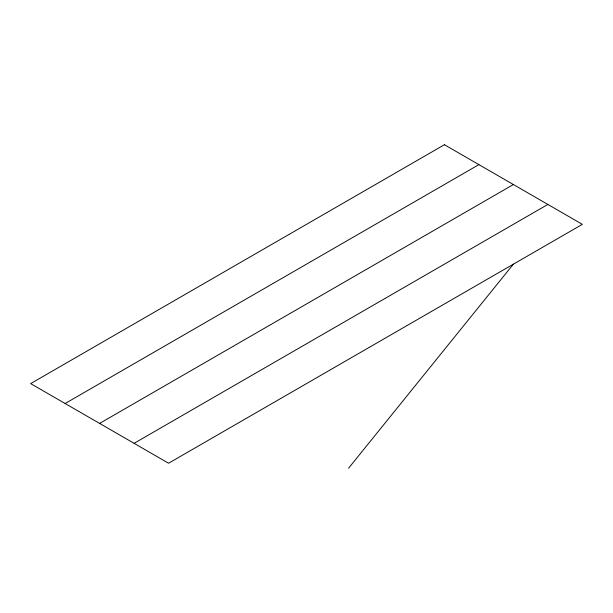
<?xml version="1.0" encoding="UTF-8"?>
<svg xmlns="http://www.w3.org/2000/svg" width="613" height="613" viewBox="0 0 613 613"><rect width="100%" height="100%" fill="white"/><g stroke="black" fill="none" stroke-linecap="round" stroke-linejoin="round"><path stroke-width="0.92" d="M348.521 468.286L513.388 264.157M65.131 403.515L478.906 164.621M99.612 423.422L513.388 184.528M134.094 443.329L547.869 204.436M444.425 144.714L30.65 383.608L168.575 463.236L582.35 224.343L444.425 144.714"/></g></svg>
